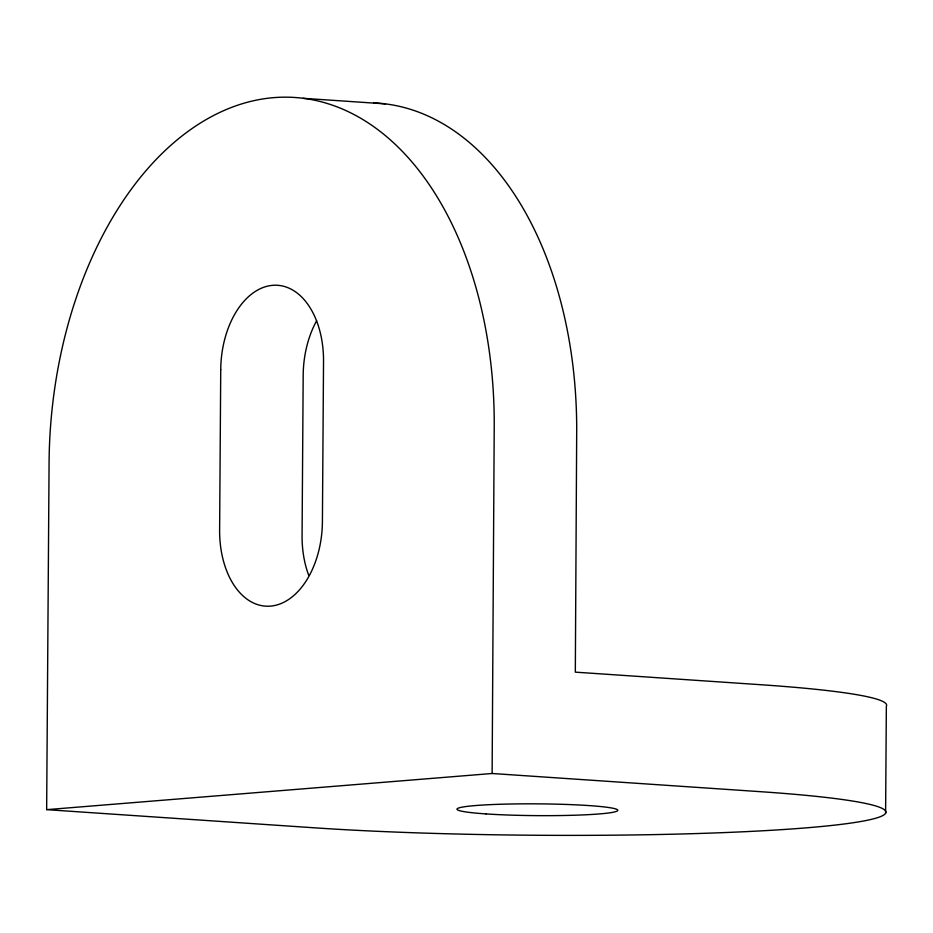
<?xml version="1.0" encoding="UTF-8"?>
<svg xmlns="http://www.w3.org/2000/svg" width="933" height="933" viewBox="0 0 933 933"><rect width="100%" height="100%" fill="white"/><g stroke="black" fill="none" stroke-linecap="round" stroke-linejoin="round"><path stroke-width="1.4" d="M46.65 809.657L49.076 462.663A347.927 221.646 -86.1 0 1 273.999 97.615A348.907 222.276 -86.1 0 1 494.222 427.081L492.123 773.492L46.65 809.657L314.654 827.828A348.487 25.518 0.4 0 0 805.389 827.921A348.487 25.518 0.4 0 0 760.127 791.662L492.123 773.492M885.604 813.156L886.35 706.223A348.487 25.518 0.4 0 0 760.873 684.729L575.323 672.145L576.687 432.679A348.907 222.276 -86.1 0 0 373.923 102.91M303.038 98.303L385.492 103.89M308.683 575.229A80.425 51.233 -86.1 0 1 302.07 535.694L303.19 375.288A80.425 51.233 -86.1 0 1 316.649 320.765M220.736 369.69L219.617 530.096A80.425 51.233 -86.1 0 0 270.453 606.123A80.425 51.233 -86.1 0 0 322.41 521.757L323.529 361.351A80.425 51.233 -86.1 0 0 272.693 285.323A80.425 51.233 -86.1 0 0 220.736 369.69M485.988 813.914A80.425 5.89 0.4 0 0 616.655 811.29A80.425 5.89 0.4 0 0 509.523 804.024A80.425 5.89 0.4 0 0 485.988 813.914"/></g></svg>
